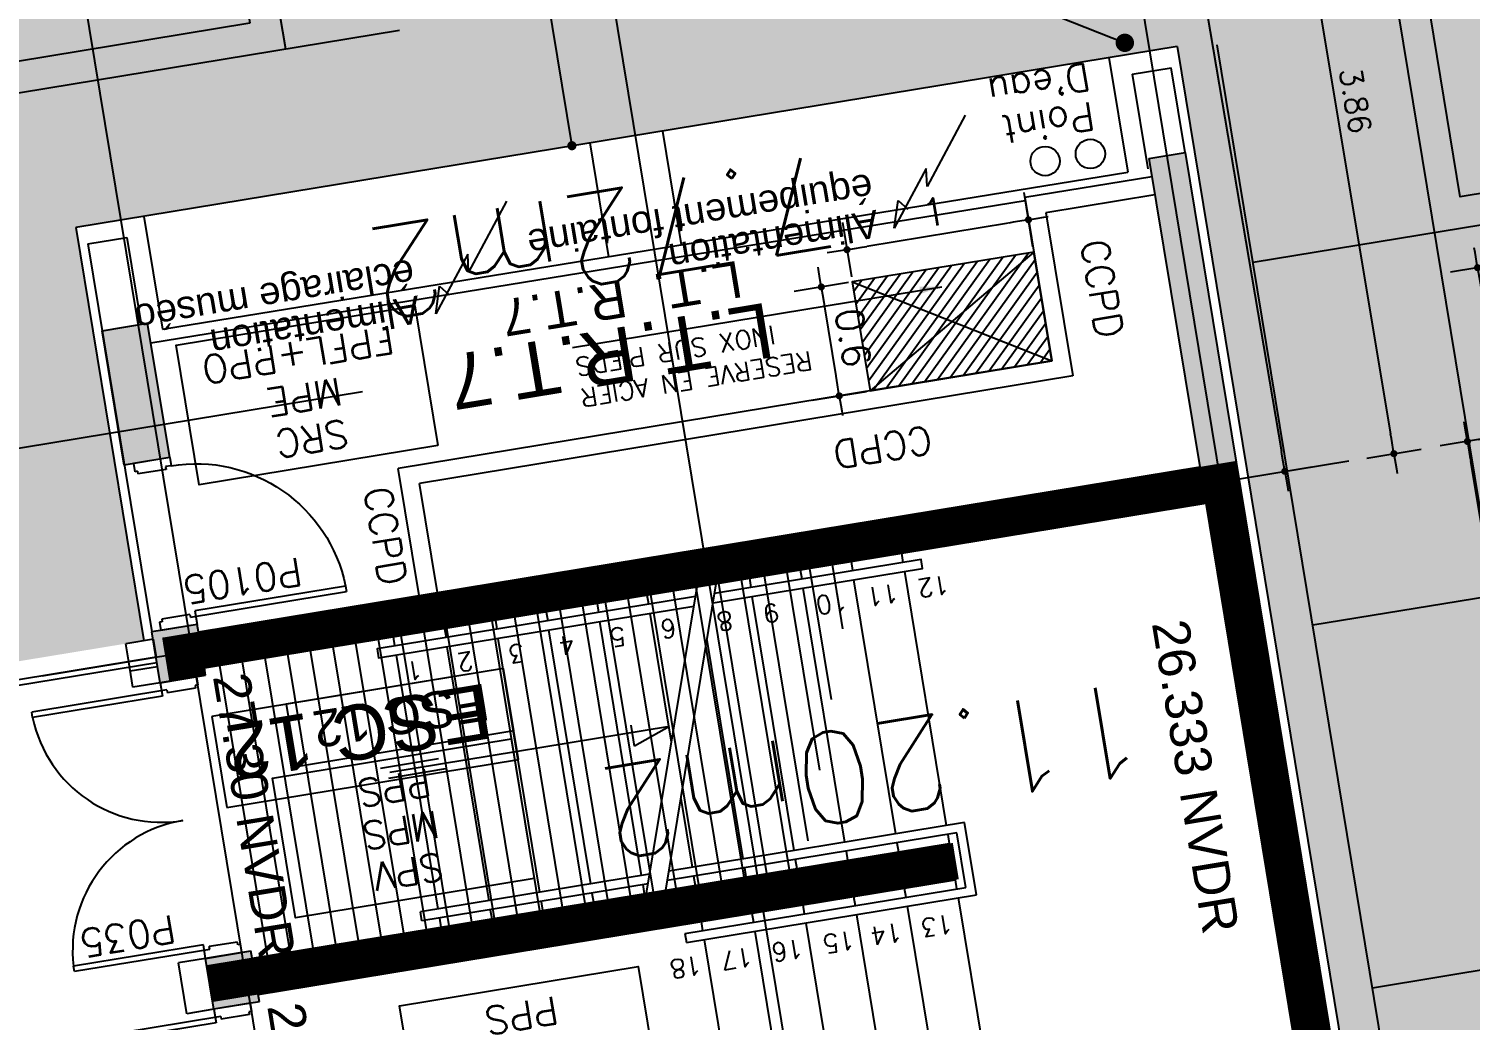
# Model space of a CAD drawing. Header units: millimetres. Extents: x 33240 to 33395, y 51607 to 51720.
# Drawn here: x 33273.2 to 33281.03, y 51672.06 to 51677.45 of the extents above; entities that cross this region are included whole.
import ezdxf
from ezdxf.enums import TextEntityAlignment as Align

# ---------------------------------------------------------------- set-up
doc = ezdxf.new("R2010")
doc.units = ezdxf.units.MM
doc.header["$LTSCALE"] = 0.3
doc.header["$MEASUREMENT"] = 0
doc.header["$PDMODE"] = 34
doc.header["$PDSIZE"] = 0.3
doc.linetypes.add('ACAD_ISO04W100', pattern=[30, 24, -3, 0, -3])
doc.linetypes.add('ACAD_ISO08W100', pattern=[36, 24, -3, 6, -3])
doc.layers.get('0').update_dxf_attribs({"linetype": 'CONTINUOUS'})
doc.layers.get('DEFPOINTS').update_dxf_attribs({"linetype": 'CONTINUOUS'})
for name, color, linetype in [('00-TRAMES-BAT', 7, 'ACAD_ISO08W100'), ('01-TREMIE-ESCAL-ASC', 4, 'CONTINUOUS'), ('02-MURS-PORTEUR', 1, 'CONTINUOUS'), ('05-MEN-EXT', 142, 'CONTINUOUS'), ('05-MEN-EXT-NUM', 3, 'CONTINUOUS'), ('07-REVT-SOL', 8, 'CONTINUOUS'), ('08-EQUI-TECHNIQUE', 117, 'CONTINUOUS'), ('09-COT-EXT', 4, 'CONTINUOUS'), ('09-COT-MEUBLE-01', 4, 'CONTINUOUS'), ('10-ANN-ALTITUDE', 152, 'CONTINUOUS'), ('10-ANN-NOMENCLATURE', 3, 'CONTINUOUS'), ('10-ANN-NOMPIECE', 3, 'CONTINUOUS'), ('10-ANN-NOMPIECE-CODE', 171, 'CONTINUOUS'), ('10-ANN-REPCOUPE', 1, 'CONTINUOUS'), ('10-ANN-SURF', 62, 'CONTINUOUS'), ('10-ANN-TEXTE', 3, 'CONTINUOUS'), ('10-ANN-TEXTE-MEUBLE', 3, 'CONTINUOUS'), ('11-RES-EPO', 163, 'CONTINUOUS'), ('11-RES-ISOL-FEU', 2, 'CONTINUOUS'), ('14-HACH-MURS', 253, 'CONTINUOUS'), ('15-PLAF-TECHN-TEMPORAIRE', 113, 'CONTINUOUS')]:
    doc.layers.add(name, color=color, linetype=linetype)
doc.styles.add('ANN', font='romans.shx')
doc.styles.add('COT', font='romans.shx')
doc.styles.add('NDP', font='ARIAL.TTF')
doc.styles.add('NIV', font='ARIAL.TTF', dxfattribs={"height": 0.2})
doc.styles.add('ROMANS', font='romans.shx', dxfattribs={"height": 0.2})
doc.styles.add('SURF', font='romans.shx', dxfattribs={"height": 0.5})
doc.dimstyles.new('COT-MEUBLE-50eme', dxfattribs={"dimtxt": 0.12, "dimasz": 0.11, "dimexe": 0, "dimexo": 0, "dimgap": 0.05, "dimtad": 1, "dimzin": 4, "dimdsep": 46, "dimtxsty": 'COT', "dimblk1": 'COTBLOC', "dimblk2": 'COTBLOC', "dimsah": 1, "dimcen": -0.1, "dimse1": 1, "dimse2": 1, "dimadec": 0, "dimazin": 0, "dimtfac": 1, "dimtmove": 2, "dimatfit": 3, "dimldrblk": 'COTBLOC', "dimfxl": 1, "dimtolj": 1, "dimarcsym": 0})
doc.dimstyles.new('COTEXT', dxfattribs={"dimtxt": 0.15, "dimasz": 0.11, "dimexe": 0, "dimexo": 0, "dimgap": 0.05, "dimtad": 1, "dimdec": 3, "dimdsep": 46, "dimtxsty": 'COT', "dimblk1": 'COTBLOC', "dimblk2": 'COTBLOC', "dimsah": 1, "dimcen": -0.1, "dimse1": 1, "dimse2": 1, "dimadec": 0, "dimazin": 0, "dimtfac": 1, "dimtdec": 3, "dimtmove": 2, "dimatfit": 3, "dimldrblk": 'COTBLOC', "dimfxl": 1, "dimtolj": 1, "dimarcsym": 0})

# ---------------------------------------------------------------- blocks, each defined once
blk = doc.blocks.new('COTBLOC')
for p, q in [((0, -1.3608), (0, 1.3608)), ((-0.76, 0), (-0.99, 0)), ((0, 0), (-0.76, 0)), ((0, 0), (0.76, 0)), ((0.76, 0), (0.99, 0))]:
    blk.add_line(p, q)
at = {"const_width": 0.15}
blk.add_lwpolyline([(-0.1, 0, 1), (0.1, 0, 1)], format="xyb", close=True, dxfattribs=at)
blk = doc.blocks.new('*D57')
at = {"layer": '09-COT-EXT', "color": 0, "lineweight": -2}
blk.add_line((33269.5844, 51673.2148), (33272.002, 51658.5325), dxfattribs=at)
at = {"layer": 'DEFPOINTS', "color": 0}
for p in [(33273.9874, 51674.0513), (33276.4408, 51659.1519), (33272.0199, 51658.4239)]:
    blk.add_point(p, dxfattribs=at)
at = {"layer": '09-COT-EXT', "color": 0, "lineweight": -2, "xscale": 0.11, "yscale": 0.11, "zscale": 0.11}
for p, rotation in [((33269.5665, 51673.3233), 99.35059234257548), ((33272.0199, 51658.4239), 279.3505923425755)]:
    blk.add_blockref('COTBLOC', p, dxfattribs=dict(at, rotation=rotation))
at = {"layer": '09-COT-EXT', "color": 0, "insert": (33270.9166, 51665.8939), "char_height": 0.15, "attachment_point": 5, "rotation": 279.35059, "style": 'COT'}
blk.add_mtext('\\A1;15.1', dxfattribs=at)
blk = doc.blocks.new('MVP14')
for p, q in [((0.045, 0.715), (0.075, 0.715)), ((0.045, -0.03), (0.045, 0.715)), ((0.075, 0), (0.075, 0.715)), ((1.445, 0.715), (1.475, 0.715)), ((1.445, 0), (1.445, 0.715)), ((1.475, -0.03), (1.475, 0.715)), ((0, -0.2), (0, 0)), ((0, 0), (0.075, 0)), ((1.52, 0), (1.445, 0)), ((1.52, -0.2), (1.52, 0)), ((0.045, -0.03), (0.06, -0.03)), ((0.06, -0.185), (0.06, -0.03)), ((1.475, -0.03), (1.46, -0.03)), ((1.46, -0.185), (1.46, -0.03)), ((0, -0.2), (0.045, -0.2)), ((0.045, -0.2), (0.045, -0.185)), ((0.045, -0.185), (0.06, -0.185)), ((1.475, -0.185), (1.46, -0.185)), ((1.475, -0.2), (1.475, -0.185)), ((1.52, -0.2), (1.475, -0.2))]:
    blk.add_line(p, q)
for centre, start, end in [((0.045, 0.0006), 359.94954, 87.5953), ((1.475, 0.0006), 92.4047, 180.05046)]:
    blk.add_arc(centre, 0.715, start, end)
blk = doc.blocks.new('SMP2')
blk.add_lwpolyline([(-1.315, 0), (0, 0), (0, -0.77), (-1.315, -0.77)], close=True)
at = {"style": 'ROMANS'}
for tag, p in [('SOLS', (-0.6457, -0.1475)), ('PAROIS', (-0.6429, -0.3769)), ('FAUX-PLAFONDS', (-0.6457, -0.6095))]:
    blk.add_attdef(tag, text='', height=0.15, dxfattribs=at).set_placement(p, align=Align.MIDDLE)
blk = doc.blocks.new('MVP8')
for p, q in [((0.045, -0.03), (0.045, 0.83)), ((0.075, 0.83), (0.045, 0.83)), ((0.075, 0.83), (0.075, 0)), ((0.075, 0), (0, 0)), ((0, 0), (0, -0.2)), ((0.92, 0), (0.875, 0)), ((0.875, 0), (0.875, -0.03)), ((0.92, 0), (0.92, -0.2)), ((0.06, -0.03), (0.045, -0.03)), ((0.06, -0.03), (0.06, -0.185)), ((0.86, -0.03), (0.86, -0.185)), ((0.875, -0.03), (0.86, -0.03)), ((0.045, -0.2), (0, -0.2)), ((0.06, -0.185), (0.045, -0.185)), ((0.045, -0.185), (0.045, -0.2)), ((0.875, -0.185), (0.86, -0.185)), ((0.875, -0.185), (0.875, -0.2)), ((0.92, -0.2), (0.875, -0.2))]:
    blk.add_line(p, q)
for centre, end in [((0.075, 0), 0), ((0.045, 0), 87.92862)]:
    blk.add_arc(centre, 0.83, 0, end)
blk = doc.blocks.new('*D58')
at = {"layer": '08-EQUI-TECHNIQUE', "color": 0, "lineweight": -2}
blk.add_line((33277.5235, 51675.9409), (33277.5852, 51675.566), dxfattribs=at)
at = {"layer": 'DEFPOINTS', "color": 0}
for p in [(33277.6739, 51676.0772), (33277.6031, 51675.4574), (33277.7714, 51675.4851)]:
    blk.add_point(p, dxfattribs=at)
at = {"layer": '08-EQUI-TECHNIQUE', "color": 0, "lineweight": -2, "xscale": 0.11, "yscale": 0.11, "zscale": 0.11}
for p, rotation in [((33277.5056, 51676.0494), 99.35057367205088), ((33277.6031, 51675.4574), 279.3505736720509)]:
    blk.add_blockref('COTBLOC', p, dxfattribs=dict(at, rotation=rotation))
at = {"layer": '08-EQUI-TECHNIQUE', "color": 0, "insert": (33277.6777, 51675.7737), "char_height": 0.15, "attachment_point": 5, "rotation": 279.35057, "style": 'COT'}
blk.add_mtext('\\A1;0.6', dxfattribs=at)
blk = doc.blocks.new('*D59')
at = {"layer": '08-EQUI-TECHNIQUE', "color": 0, "lineweight": -2}
blk.add_line((33278.5233, 51676.3969), (33277.7536, 51676.2702), dxfattribs=at)
at = {"layer": 'DEFPOINTS', "color": 0}
for p in [(33277.6451, 51676.2523), (33278.6606, 51676.2396), (33277.6739, 51676.0772)]:
    blk.add_point(p, dxfattribs=at)
at = {"layer": '08-EQUI-TECHNIQUE', "color": 0, "lineweight": -2, "xscale": 0.11, "yscale": 0.11, "zscale": 0.11}
for p, rotation in [((33278.6318, 51676.4148), 9.350573672050846), ((33277.6451, 51676.2523), 189.3505736720509)]:
    blk.add_blockref('COTBLOC', p, dxfattribs=dict(at, rotation=rotation))
at = {"layer": '08-EQUI-TECHNIQUE', "color": 0, "insert": (33278.1181, 51676.4569), "char_height": 0.15, "attachment_point": 5, "rotation": 9.35057, "style": 'COT'}
blk.add_mtext('\\A1;1', dxfattribs=at)
blk = doc.blocks.new('*D217')
at = {"layer": '09-COT-MEUBLE-01', "color": 0, "lineweight": -2, "ltscale": 10}
blk.add_line((33278.8996, 51681.6803), (33280.0068, 51675.1554), dxfattribs=at)
at = {"layer": 'DEFPOINTS', "color": 0, "ltscale": 10}
for p in [(33279.8871, 51681.9594), (33281.0311, 51675.2176), (33280.0252, 51675.0469)]:
    blk.add_point(p, dxfattribs=at)
at = {"layer": '09-COT-MEUBLE-01', "color": 0, "lineweight": -2, "ltscale": 10, "xscale": 0.11, "yscale": 0.11, "zscale": 0.11}
for p, rotation in [((33278.8812, 51681.7887), 99.63089718197382), ((33280.0252, 51675.0469), 279.6308971819738)]:
    blk.add_blockref('COTBLOC', p, dxfattribs=dict(at, rotation=rotation))
at = {"layer": '09-COT-MEUBLE-01', "color": 0, "ltscale": 10, "insert": (33279.5617, 51678.4362), "char_height": 0.12, "attachment_point": 5, "rotation": 279.6309, "style": 'COT'}
blk.add_mtext('\\A1;6.85', dxfattribs=at)
blk = doc.blocks.new('*D218')
at = {"layer": '09-COT-MEUBLE-01', "color": 0, "lineweight": -2, "ltscale": 10}
blk.add_line((33280.0015, 51678.8383), (33280.5999, 51675.2512), dxfattribs=at)
at = {"layer": 'DEFPOINTS', "color": 0, "ltscale": 10}
for p in [(33281.306, 51679.1675), (33281.9407, 51675.3634), (33280.618, 51675.1427)]:
    blk.add_point(p, dxfattribs=at)
at = {"layer": '09-COT-MEUBLE-01', "color": 0, "lineweight": -2, "ltscale": 10, "xscale": 0.11, "yscale": 0.11, "zscale": 0.11}
for p, rotation in [((33279.9834, 51678.9468), 99.4716292180381), ((33280.618, 51675.1427), 279.4716292180381)]:
    blk.add_blockref('COTBLOC', p, dxfattribs=dict(at, rotation=rotation))
at = {"layer": '09-COT-MEUBLE-01', "color": 0, "ltscale": 10, "insert": (33280.4092, 51677.0629), "char_height": 0.12, "attachment_point": 5, "rotation": 279.47163, "style": 'COT'}
blk.add_mtext('\\A1;3.86', dxfattribs=at)
blk = doc.blocks.new('*D219')
at = {"layer": '09-COT-MEUBLE-01', "color": 0, "lineweight": -2, "ltscale": 10}
blk.add_line((33281.0911, 51676.0459), (33281.2065, 51675.3536), dxfattribs=at)
at = {"layer": 'DEFPOINTS', "color": 0, "ltscale": 10}
for p in [(33281.073, 51676.1544), (33281.2246, 51675.2451), (33281.2246, 51675.2451)]:
    blk.add_point(p, dxfattribs=at)
at = {"layer": '09-COT-MEUBLE-01', "color": 0, "lineweight": -2, "ltscale": 10, "xscale": 0.11, "yscale": 0.11, "zscale": 0.11}
for p, rotation in [((33281.073, 51676.1544), 99.47162921813819), ((33281.2246, 51675.2451), 279.4716292181382)]:
    blk.add_blockref('COTBLOC', p, dxfattribs=dict(at, rotation=rotation))
at = {"layer": '09-COT-MEUBLE-01', "color": 0, "ltscale": 10, "insert": (33281.2573, 51675.7179), "char_height": 0.12, "attachment_point": 5, "rotation": 279.47163, "style": 'COT'}
blk.add_mtext('\\A1;.92', dxfattribs=at)
blk = doc.blocks.new('*D221')
at = {"layer": '09-COT-MEUBLE-01', "color": 0, "lineweight": -2, "ltscale": 10}
blk.add_line((33281.2873, 51673.5946), (33281.036, 51675.1007), dxfattribs=at)
at = {"layer": 'DEFPOINTS', "color": 0, "ltscale": 10}
for p in [(33281.7493, 51675.3313), (33281.0179, 51675.2092), (33282.0368, 51673.6081)]:
    blk.add_point(p, dxfattribs=at)
at = {"layer": '09-COT-MEUBLE-01', "color": 0, "lineweight": -2, "ltscale": 10, "xscale": 0.11, "yscale": 0.11, "zscale": 0.11}
for p, rotation in [((33281.0179, 51675.2092), 99.47162921810512), ((33281.3054, 51673.4861), 279.4716292181051)]:
    blk.add_blockref('COTBLOC', p, dxfattribs=dict(at, rotation=rotation))
at = {"layer": '09-COT-MEUBLE-01', "color": 0, "ltscale": 10, "insert": (33281.2701, 51674.3658), "char_height": 0.12, "attachment_point": 5, "rotation": 279.47163, "style": 'COT'}
blk.add_mtext('\\A1;1.75', dxfattribs=at)

msp = doc.modelspace()

# ---------------------------------------------------------------- hatches: boundary and pattern name
at = {"layer": '07-REVT-SOL'}
h = msp.add_hatch(dxfattribs=at)
h.set_pattern_fill('CROSS', color=30, style=0)
h.set_pattern_definition([(189.35057367, (57785.36794, 108093.83487), (-0.2060594638, -0.2872968802), [0.125, -0.375]), (279.35057367, (57785.29612, 108093.88639), (0.2872968802, -0.2060594638), [0.125, -0.375])])
edge = h.paths.add_edge_path()
edge.add_line((33283.3783, 51687.0822), (33282.6443, 51691.5402))
edge.add_line((33282.6443, 51691.5402), (33270.1624, 51689.4848))
edge.add_line((33270.1624, 51689.4848), (33272.7213, 51673.9442))
edge.add_line((33272.7213, 51673.9442), (33273.8232, 51674.1256))
edge.add_line((33273.8232, 51674.1256), (33273.4532, 51676.3726))
edge.add_line((33273.4532, 51676.3726), (33279.4392, 51677.3582))
edge.add_line((33279.4392, 51677.3582), (33280.4429, 51671.2631))
edge.add_line((33280.4429, 51671.2631), (33280.6933, 51669.7425))
edge.add_line((33280.6933, 51669.7425), (33287.1828, 51670.8111))
edge.add_arc((33295.4983, 51677.4321), 10.6295, 146.69633, 218.5278, ccw=False)
edge.add_line((33286.6145, 51683.2685), (33287.3226, 51684.3289))
edge.add_line((33287.3226, 51684.3289), (33288.3032, 51685.5277))
edge.add_line((33288.3032, 51685.5277), (33286.1987, 51687.5466))
edge.add_line((33286.1987, 51687.5466), (33283.3783, 51687.0822))
h = msp.add_hatch(dxfattribs=at)
h.set_pattern_fill('ANSI31', color=83, angle=45, style=0)
h.set_pattern_definition([(279.35057367, (57785.36794, 108093.83487), (0.123339086, 0.02030935411), [])])
h.paths.add_polyline_path([(33277.4096, 51672.8919), (33277.6841, 51674.5586), (33274.1517, 51673.9769), (33274.4116, 51672.3982)])
at = {"layer": '08-EQUI-TECHNIQUE'}
h = msp.add_hatch(dxfattribs=at)
h.set_pattern_fill('ANSI31', color=256, scale=0.4, style=0)
h.set_pattern_definition([(234.35057367, (0, 0), (0.040629914447, -0.02914120883), [])])
h.paths.add_polyline_path([(33278.6606, 51676.2396), (33277.6739, 51676.0772), (33277.7714, 51675.4851), (33278.7581, 51675.6476)])
at = {"layer": '14-HACH-MURS', "ltscale": 10}
h = msp.add_hatch(color=256, dxfattribs=at)
h.paths.add_polyline_path([(33274.7565, 51668.7649), (33280.6439, 51669.7344), (33280.5593, 51670.2485), (33280.3619, 51670.216), (33280.4303, 51669.8006), (33274.987, 51668.9042), (33274.7366, 51670.4248), (33280.18, 51671.3211), (33280.1962, 51671.2224), (33280.3936, 51671.2549), (33279.4837, 51676.7805), (33279.2864, 51676.748), (33279.5626, 51675.0706), (33274.1192, 51674.1743), (33274.1127, 51674.2138), (33273.866, 51674.1731), (33273.9115, 51673.8969), (33274.1582, 51673.9375), (33274.1517, 51673.9769), (33279.5951, 51674.8733), (33280.1475, 51671.5184), (33274.7041, 51670.6221), (33274.6976, 51670.6616), (33274.4509, 51670.621)])
h.paths.add_polyline_path([(33274.7728, 51668.6663), (33280.6602, 51669.6357), (33280.6439, 51669.7344), (33274.7565, 51668.7649)])
h.paths.add_polyline_path([(33274.204, 51672.1208), (33274.4506, 51672.1614), (33274.4441, 51672.2009), (33278.2331, 51672.8248), (33278.2006, 51673.0221), (33274.4116, 51672.3982), (33274.165, 51672.3576)], flags=17)
h.paths.add_polyline_path([(33274.165, 51672.3576), (33274.4116, 51672.3982), (33274.4051, 51672.4377), (33274.1585, 51672.3971)], flags=17)
h = msp.add_hatch(color=256, dxfattribs=at)
h.paths.add_polyline_path([(33273.7165, 51675.0809), (33273.9632, 51675.1215), (33273.843, 51675.8517), (33273.5963, 51675.8111)])
h.paths.add_polyline_path([(33275.3232, 51676.2846), (33273.7105, 51676.0155), (33273.7586, 51675.7271), (33275.3714, 51675.9962)], flags=9)

# ---------------------------------------------------------------- linework, layer by layer
at = {"layer": '00-TRAMES-BAT'}
for p, q in [((33285.5336, 51639.4242), (33276.2655, 51695.7092)), ((33282.6404, 51639.5559), (33273.4698, 51695.2488)), ((33279.8447, 51639.0955), (33270.6741, 51694.7885)), ((33376.282, 51690.8954), (33271.126, 51673.5801))]:
    msp.add_line(p, q, dxfattribs=at)
at = {"layer": '01-TREMIE-ESCAL-ASC'}
for p, q in [((33279.4392, 51677.3582), (33273.4532, 51676.3726)), ((33279.4392, 51677.3582), (33280.4429, 51671.2631)), ((33279.0692, 51677.2973), (33279.172, 51676.6734)), ((33279.1956, 51677.2067), (33279.4078, 51677.2416)), ((33279.1956, 51677.2067), (33279.2805, 51676.6913)), ((33279.4837, 51676.7805), (33279.4078, 51677.2416)), ((33276.6421, 51676.8977), (33276.744, 51676.2789)), ((33276.2474, 51676.8327), (33276.3493, 51676.2139)), ((33273.9241, 51675.8207), (33279.172, 51676.6734)), ((33279.3026, 51676.6494), (33278.6119, 51676.5356)), ((33273.8603, 51675.7465), (33278.6146, 51676.5191)), ((33278.6119, 51676.5356), (33278.7581, 51675.6476)), ((33279.3188, 51676.5507), (33278.7268, 51676.4532)), ((33273.8232, 51676.4335), (33273.9241, 51675.8207)), ((33278.7268, 51676.4532), (33278.873, 51675.5652)), ((33273.4532, 51676.3726), (33273.8232, 51674.1255)), ((33273.5184, 51676.2842), (33273.7305, 51676.3192)), ((33273.7305, 51676.3192), (33273.8084, 51675.846)), ((33273.5184, 51676.2842), (33273.866, 51674.1731)), ((33278.7581, 51675.6476), (33275.206, 51675.0627)), ((33278.873, 51675.5652), (33275.3209, 51674.9803)), ((33275.3197, 51674.372), (33275.206, 51675.0627)), ((33275.4184, 51674.3882), (33275.3209, 51674.9803)), ((33277.9407, 51674.6009), (33277.9488, 51674.5515)), ((33277.6677, 51674.5559), (33277.6758, 51674.5066)), ((33277.1151, 51674.4649), (33277.1232, 51674.4156)), ((33277.3914, 51674.5104), (33277.3995, 51674.4611)), ((33277.6806, 51674.4567), (33277.9081, 51673.0753)), ((33277.9569, 51674.5022), (33278.1844, 51673.1208)), ((33276.5674, 51674.3241), (33276.5593, 51674.3734)), ((33277.1281, 51674.3657), (33277.3555, 51672.9843)), ((33277.4043, 51674.4112), (33277.6318, 51673.0298)), ((33276.01, 51674.2829), (33276.0181, 51674.2336)), ((33276.2863, 51674.3284), (33276.2944, 51674.2791)), ((33275.7337, 51674.2374), (33275.7418, 51674.1881)), ((33276.2992, 51674.2292), (33276.5267, 51672.8478)), ((33276.6908, 51673.5743), (33276.5755, 51674.2747)), ((33275.1779, 51674.1459), (33275.186, 51674.0966)), ((33275.4574, 51674.192), (33275.4655, 51674.1426)), ((33275.7467, 51674.1382), (33275.9741, 51672.7568)), ((33276.0229, 51674.1837), (33276.2504, 51672.8023)), ((33276.8834, 51674.1282), (33277.0793, 51672.9388)), ((33275.1941, 51674.0473), (33275.4216, 51672.6659)), ((33275.4704, 51674.0927), (33275.6979, 51672.7113)), ((33276.4901, 51673.5525), (33276.4713, 51673.6663)), ((33276.6803, 51673.6586), (33276.4901, 51673.5525)), ((33276.7415, 51673.2666), (33276.803, 51672.8933)), ((33278.2837, 51673.1371), (33276.6766, 51672.8725)), ((33278.3487, 51672.7425), (33278.2837, 51673.1371)), ((33278.2425, 51673.0797), (33276.668, 51672.8204)), ((33277.9162, 51673.026), (33277.9243, 51672.9766)), ((33278.1925, 51673.0714), (33278.2006, 51673.0221)), ((33278.2912, 51672.7837), (33278.2425, 51673.0797)), ((33277.6399, 51672.9805), (33277.6481, 51672.9311)), ((33277.0874, 51672.8895), (33277.0955, 51672.8401)), ((33277.3637, 51672.935), (33277.3718, 51672.8856)), ((33276.5348, 51672.7985), (33276.5429, 51672.7492)), ((33276.8111, 51672.844), (33276.8192, 51672.7946)), ((33278.2331, 51672.8248), (33278.2412, 51672.7754)), ((33276.2585, 51672.753), (33276.2667, 51672.7037)), ((33276.7644, 51672.5323), (33278.2912, 51672.7837)), ((33276.7726, 51672.4829), (33278.3487, 51672.7425)), ((33277.6806, 51672.7338), (33277.6887, 51672.6844)), ((33277.9568, 51672.7793), (33277.965, 51672.7299)), ((33278.2494, 51672.7261), (33278.4768, 51671.3447)), ((33275.3343, 51672.6008), (33275.3262, 51672.6501)), ((33275.706, 51672.662), (33275.7141, 51672.6127)), ((33275.9823, 51672.7075), (33275.9904, 51672.6582)), ((33277.128, 51672.6428), (33277.1361, 51672.5935)), ((33277.4043, 51672.6883), (33277.4124, 51672.639)), ((33277.6968, 51672.6351), (33277.9243, 51671.2537)), ((33277.9731, 51672.6806), (33278.2005, 51671.2992)), ((33275.4297, 51672.6165), (33275.4378, 51672.5672)), ((33276.8517, 51672.5973), (33276.8598, 51672.548)), ((33277.4205, 51672.5896), (33277.648, 51671.2082)), ((33276.7644, 51672.5323), (33276.7726, 51672.4829)), ((33276.868, 51672.4986), (33277.0954, 51671.1172)), ((33277.1442, 51672.5441), (33277.3717, 51671.1627))]:
    msp.add_line(p, q, dxfattribs=at)
at = {"layer": '01-TREMIE-ESCAL-ASC', "linetype": 'ACAD_ISO04W100'}
for p, q in [((33276.5553, 51672.7512), (33276.8298, 51674.4179)), ((33276.6594, 51672.7683), (33276.9339, 51674.4351)), ((33276.6803, 51673.6586), (33275.1591, 51673.4081)), ((33275.4252, 51673.4823), (33275.109, 51673.4302)), ((33275.4621, 51673.4276), (33275.1531, 51673.3767))]:
    msp.add_line(p, q, dxfattribs=at)
at = {"layer": '01-TREMIE-ESCAL-ASC'}
for points in [[(33276.9168, 51674.3309), (33278.0556, 51674.5184), (33278.0475, 51674.5678), (33276.9254, 51674.383)], [(33276.8212, 51674.3658), (33275.0906, 51674.0809), (33275.0987, 51674.0315), (33276.8126, 51674.3138)], [(33276.5724, 51672.8554), (33275.3262, 51672.6501)], [(33276.5638, 51672.8033), (33275.3343, 51672.6008)]]:
    msp.add_lwpolyline(points, dxfattribs=at)
at = {"layer": '02-MURS-PORTEUR'}
for p, q in [((33279.2864, 51676.748), (33279.4837, 51676.7805)), ((33279.2864, 51676.748), (33279.5626, 51675.0706)), ((33279.4837, 51676.7805), (33280.3936, 51671.2549)), ((33273.5963, 51675.8111), (33273.843, 51675.8517)), ((33273.9632, 51675.1215), (33273.843, 51675.8517)), ((33273.7165, 51675.0809), (33273.5963, 51675.8111)), ((33273.9632, 51675.1215), (33273.7165, 51675.0809)), ((33274.1192, 51674.1743), (33279.5626, 51675.0706)), ((33274.1517, 51673.9769), (33279.5951, 51674.8733)), ((33279.5951, 51674.8733), (33280.1475, 51671.5184)), ((33274.1127, 51674.2138), (33273.866, 51674.1731)), ((33274.1192, 51674.1743), (33274.1127, 51674.2138)), ((33273.9115, 51673.8969), (33273.866, 51674.1731)), ((33274.1582, 51673.9375), (33274.1517, 51673.9769)), ((33273.9115, 51673.8969), (33274.1582, 51673.9375)), ((33274.4116, 51672.3982), (33278.2006, 51673.0221)), ((33278.2006, 51673.0221), (33278.2331, 51672.8248)), ((33274.4441, 51672.2009), (33278.2331, 51672.8248)), ((33274.165, 51672.3576), (33275.0331, 51672.5005)), ((33274.1585, 51672.3971), (33274.4051, 51672.4377)), ((33274.4116, 51672.3982), (33274.4051, 51672.4377)), ((33274.204, 51672.1208), (33274.1585, 51672.3971)), ((33274.4506, 51672.1614), (33274.4441, 51672.2009)), ((33274.4506, 51672.1614), (33274.204, 51672.1208))]:
    msp.add_line(p, q, dxfattribs=at)
at = {"layer": '05-MEN-EXT'}
for p, q in [((33273.8757, 51674.1341), (33273.7245, 51674.1092)), ((33273.8725, 51674.1337), (33273.8888, 51674.035)), ((33273.7407, 51674.0107), (33273.7245, 51674.1092)), ((33273.8936, 51674.0054), (33272.7129, 51673.811)), ((33273.8888, 51674.035), (33272.7376, 51673.8455)), ((33273.7635, 51673.8725), (33273.7407, 51674.0106)), ((33273.7489, 51673.9613), (33273.8969, 51673.9857)), ((33273.9115, 51673.8969), (33273.7635, 51673.8725)), ((33274.1585, 51672.3971), (33274.0105, 51672.3727)), ((33274.0559, 51672.0964), (33274.0105, 51672.3727)), ((33274.204, 51672.1208), (33274.0559, 51672.0964))]:
    msp.add_line(p, q, dxfattribs=at)
at = {"layer": '08-EQUI-TECHNIQUE'}
for p, q in [((33278.6606, 51676.2396), (33277.7714, 51675.4851)), ((33276.1534, 51675.7206), (33278.1606, 51676.0511)), ((33277.6739, 51676.0772), (33278.7581, 51675.6476))]:
    msp.add_line(p, q, dxfattribs=at)
msp.add_lwpolyline([(33278.6606, 51676.2396), (33277.6739, 51676.0772), (33277.7714, 51675.4851), (33278.7581, 51675.6476)], close=True, dxfattribs=at)
msp.add_solid([(33278.0454, 51676.0118), (33278.0389, 51676.0513), (33278.1606, 51676.0511)], dxfattribs=at)
at = {"layer": '10-ANN-NOMENCLATURE'}
for p, q in [((33275.7778, 51673.9748), (33274.192, 51673.7137)), ((33275.8595, 51673.4785), (33275.7778, 51673.9748)), ((33274.192, 51673.7137), (33274.2738, 51673.2174)), ((33274.2738, 51673.2174), (33275.8595, 51673.4785))]:
    msp.add_line(p, q, dxfattribs=at)
at = {"layer": '10-ANN-NOMPIECE'}
for p, q in [((33275.7778, 51673.9748), (33274.5962, 51673.7802)), ((33275.8335, 51673.6365), (33275.7778, 51673.9748)), ((33274.5962, 51673.7802), (33274.6519, 51673.4419)), ((33274.6519, 51673.4419), (33275.8335, 51673.6365))]:
    msp.add_line(p, q, dxfattribs=at)
at = {"layer": '10-ANN-REPCOUPE'}
msp.add_line((33275.0121, 51675.4787), (33268.498, 51674.4061), dxfattribs=at)
at = {"layer": '10-ANN-TEXTE'}
for p, q in [((33275.8711, 51678.5093), (33276.1496, 51676.8179)), ((33278.2588, 51677.7353), (33279.1555, 51677.3775))]:
    msp.add_line(p, q, dxfattribs=at)
for points, const_width in [([(33279.1305, 51677.3775, 1), (33279.1805, 51677.3775, 1)], 0.05), ([(33276.1377, 51676.8139, -1), (33276.1614, 51676.8219, -1)], 0.025)]:
    msp.add_lwpolyline(points, format="xyb", close=True, dxfattribs=dict(at, const_width=const_width))
at = {"layer": '10-ANN-TEXTE-MEUBLE', "ltscale": 0.8}
for p, q in [((33278.2874, 51676.9831), (33278.0804, 51676.5967)), ((33278.0758, 51676.694), (33277.9023, 51676.37)), ((33278.0804, 51676.5967), (33278.0758, 51676.694)), ((33275.7949, 51676.517), (33275.5879, 51676.1305)), ((33277.9023, 51676.37), (33277.923, 51676.5204)), ((33277.923, 51676.5204), (33277.975, 51676.4724)), ((33275.5832, 51676.2278), (33275.4097, 51675.9039)), ((33275.5879, 51676.1305), (33275.5832, 51676.2278)), ((33275.4097, 51675.9039), (33275.4305, 51676.0543)), ((33275.4305, 51676.0543), (33275.4824, 51676.0062))]:
    msp.add_line(p, q, dxfattribs=at)
at = {"layer": '11-RES-EPO'}
for centre in [(33278.7218, 51676.7339), (33278.7218, 51676.7339), (33278.7218, 51676.7339), (33278.9682, 51676.7731), (33278.9682, 51676.7731)]:
    msp.add_circle(centre, 0.0798, dxfattribs=at)
at = {"layer": '11-RES-ISOL-FEU', "linetype": 'ACAD_ISO04W100', "const_width": 0.2}
for points in [[(33274.5989, 51670.6453), (33274.6217, 51670.5072), (33280.2624, 51671.436), (33279.6775, 51674.9882), (33274.0368, 51674.0594), (33274.0595, 51673.9212)], [(33278.2366, 51672.9267), (33274.1812, 51672.2589)]]:
    msp.add_lwpolyline(points, dxfattribs=at)
at = {"layer": '15-PLAF-TECHN-TEMPORAIRE', "color": 8, "linetype": 'ACAD_ISO04W100'}
for p, q in [((33281.814, 51670.4247), (33278.5645, 51690.1589)), ((33274.5939, 51677.3435), (33272.6442, 51689.1841)), ((33284.1908, 51678.9238), (33272.6205, 51677.0186)), ((33280.8273, 51670.2622), (33279.5275, 51678.1559)), ((33284.0794, 51676.8785), (33279.8524, 51676.1825)), ((33284.3641, 51674.8985), (33280.1774, 51674.2091)), ((33285.0046, 51672.977), (33280.5023, 51672.2356))]:
    msp.add_line(p, q, dxfattribs=at)
at = {"layer": '15-PLAF-TECHN-TEMPORAIRE', "ltscale": 10}
for points in [[(33274.3985, 51677.4837), (33272.7606, 51677.2139), (33272.4909, 51678.8519), (33274.1288, 51679.1216)], [(33282.6172, 51676.81), (33280.9793, 51676.5403), (33280.7095, 51678.1783), (33282.3475, 51678.448)]]:
    msp.add_lwpolyline(points, close=True, dxfattribs=at)
at = {"layer": 'DEFPOINTS'}
msp.add_line((33278.1052, 51673.0064), (33278.125, 51673.0097), dxfattribs=at)

# ---------------------------------------------------------------- block references
at = {"layer": '05-MEN-EXT', "xscale": -1, "rotation": 279.3505852247989}
msp.add_blockref('MVP8', (33274.1126, 51674.2137), dxfattribs=at)
at = {"layer": '05-MEN-EXT', "rotation": 99.3505736686924}
for p in [(33274.1585, 51672.3971), (33274.4509, 51670.621)]:
    msp.add_blockref('MVP14', p, dxfattribs=at)
at = {"layer": '10-ANN-TEXTE', "rotation": 189.350573668281}
for p, values in [((33274.123, 51674.9738), {'SOLS': 'SRC', 'PAROIS': 'MPE', 'FAUX-PLAFONDS': 'FPFL+PPO'}), ((33274.6469, 51672.6186), {'SOLS': 'SPV', 'PAROIS': 'MPS', 'FAUX-PLAFONDS': 'PPS'}), ((33275.3383, 51671.3803), {'SOLS': 'SPV', 'PAROIS': 'MPS', 'FAUX-PLAFONDS': 'PPS'})]:
    msp.add_blockref('SMP2', p, dxfattribs=at).add_auto_attribs(values)

# ---------------------------------------------------------------- texts
at = {"layer": '01-TREMIE-ESCAL-ASC', "color": 3, "style": 'ANN'}
for s, p in [('12', (33278.191, 51674.4831)), ('10', (33277.6384, 51674.3921)), ('11', (33277.9147, 51674.4376)), ('8', (33277.0158, 51674.2896)), ('9', (33277.2663, 51674.3308)), ('6', (33276.709, 51674.248)), ('4', (33276.1564, 51674.157)), ('5', (33276.4327, 51674.2025)), ('2', (33275.6039, 51674.066)), ('3', (33275.8834, 51674.1121)), ('1', (33275.3276, 51674.0205)), ('14', (33277.9348, 51672.5923)), ('13', (33278.2111, 51672.6378)), ('16', (33277.3977, 51672.5039)), ('15', (33277.6773, 51672.5499)), ('18', (33276.8452, 51672.4129)), ('17', (33277.1215, 51672.4584))]:
    msp.add_text(s, height=0.1, rotation=189.35057, dxfattribs=at).set_placement(p)
at = {"layer": '05-MEN-EXT-NUM', "style": 'ANN'}
for s, p in [('P0105', (33274.6685, 51674.5781)), ('P035', (33273.9807, 51672.6352))]:
    msp.add_text(s, height=0.15, rotation=189.35057, dxfattribs=at).set_placement(p)
at = {"layer": '08-EQUI-TECHNIQUE', "style": 'ANN'}
for s, p in [(' INOX SUR PIEDS', (33276.163, 51675.6622)), ('RESERVE EN ACIER', (33276.1908, 51675.4938))]:
    msp.add_text(s, height=0.1, rotation=189.35057, dxfattribs=at).set_placement(p, align=Align.RIGHT)
at = {"layer": '10-ANN-ALTITUDE', "style": 'NIV'}
for s, p in [('26.333 NVDR', (33279.3019, 51674.2207)), ('27.30 NVDR', (33274.1977, 51673.9307)), ('27.30 NVDR', (33274.493, 51672.1372))]:
    msp.add_text(s, height=0.2, rotation=279.35057, dxfattribs=at).set_placement(p)
at = {"layer": '10-ANN-NOMENCLATURE', "style": 'NDP'}
msp.add_text('L.T.', height=0.3, rotation=189.3506, dxfattribs=at).set_placement((33276.8581, 51675.908), align=Align.CENTER)
at = {"layer": '10-ANN-NOMENCLATURE', "color": 171, "style": 'NDP'}
msp.add_text('R.T.7', height=0.3, rotation=189.3506, dxfattribs=at).set_placement((33276.4691, 51675.84))
at = {"layer": '10-ANN-NOMENCLATURE', "style": 'NDP'}
msp.add_text('ESC 12', height=0.3, rotation=189.3506, dxfattribs=at).set_placement((33275.6794, 51673.894))
at = {"layer": '10-ANN-NOMPIECE', "style": 'NDP'}
msp.add_text('L.T.', height=0.2, rotation=189.3506, dxfattribs=at).set_placement((33276.8175, 51676.1548), align=Align.CENTER)
msp.add_text('ESC 12', height=0.2, rotation=189.3506, dxfattribs=at).set_placement((33275.6794, 51673.894))
at = {"layer": '10-ANN-NOMPIECE-CODE', "style": 'NDP'}
msp.add_text('R.T.7', height=0.2, rotation=189.3506, dxfattribs=at).set_placement((33276.4284, 51676.0868))
at = {"layer": '10-ANN-SURF', "style": 'SURF'}
msp.add_text('7.72m2', height=0.5, rotation=189.35057, dxfattribs=at).set_placement((33276.2714, 51676.565), align=Align.CENTER)
msp.add_text('11.20m2', height=0.5, rotation=189.35057, dxfattribs=at).set_placement((33279.2273, 51673.908))
at = {"layer": '10-ANN-TEXTE', "style": 'ANN'}
for rotation, p in [(279.35057, (33278.914, 51676.294)), (189.35057, (33278.0939, 51675.2947)), (279.35057, (33275.0178, 51674.9489))]:
    msp.add_text('CCPD', height=0.15, rotation=rotation, dxfattribs=at).set_placement(p)
at = {"layer": '10-ANN-TEXTE-MEUBLE', "ltscale": 0.8, "style": 'NDP'}
for s, p in [('équipement fontaine', (33277.7714, 51676.6675)), ('Alimentation', (33277.804, 51676.4699)), ('éclairage muséo', (33275.2789, 51676.2014)), ('Alimentation', (33275.3114, 51676.0038))]:
    msp.add_text(s, height=0.15, rotation=189.47161, dxfattribs=at).set_placement(p)
at = {"layer": '11-RES-EPO', "style": 'ANN'}
for s, p in [("D'eau", (33278.6775, 51677.2244)), ('Point', (33278.7267, 51677.015))]:
    msp.add_text(s, height=0.15, rotation=189.35055, dxfattribs=at).set_placement(p, align=Align.CENTER)

# ---------------------------------------------------------------- dimensions: what is measured, and where the dimension line sits
at = {"layer": '08-EQUI-TECHNIQUE'}
for base, p1, p2, angle, picture, middle in [((33277.6451, 51676.2523), (33278.6606, 51676.2396), (33277.6739, 51676.0772), 189.35057, '*D59', (33278.1181, 51676.4569)), ((33277.6031, 51675.4574), (33277.6739, 51676.0772), (33277.7714, 51675.4851), 279.35057, '*D58', (33277.6777, 51675.7737))]:
    dim = msp.add_linear_dim(base=base, p1=p1, p2=p2, angle=angle, dimstyle='COTEXT', dxfattribs=at)
    dim.commit()
    dim.dimension.update_dxf_attribs({"geometry": picture, "text_midpoint": middle})
at = {"layer": '09-COT-EXT'}
dim = msp.add_linear_dim(base=(33272.0199, 51658.4239), p1=(33273.9874, 51674.0513), p2=(33276.4408, 51659.1519), angle=279.35059, dimstyle='COTEXT', dxfattribs=at)
dim.commit()
dim.dimension.update_dxf_attribs({"geometry": '*D57', "text_midpoint": (33270.9166, 51665.8939)})
at = {"layer": '09-COT-MEUBLE-01', "ltscale": 0.8}
dim = msp.add_aligned_dim(p1=(33279.8871, 51681.9594), p2=(33281.0311, 51675.2176), distance=-1.0203, text='6.85', dimstyle='COT-MEUBLE-50eme', dxfattribs=at)
dim.commit()
dim.dimension.update_dxf_attribs({"geometry": '*D217', "text_midpoint": (33279.5617, 51678.4362)})
for p1, p2, distance, picture, middle in [((33281.306, 51679.1675), (33281.9407, 51675.3634), -1.3409, '*D218', (33280.4092, 51677.0629)), ((33281.073, 51676.1544), (33281.2246, 51675.2451), 0, '*D219', (33281.2573, 51675.7179)), ((33282.0368, 51673.6081), (33281.7493, 51675.3313), 0.7415, '*D221', (33281.2701, 51674.3658))]:
    dim = msp.add_aligned_dim(p1=p1, p2=p2, distance=distance, dimstyle='COT-MEUBLE-50eme', dxfattribs=at)
    dim.commit()
    dim.dimension.update_dxf_attribs({"geometry": picture, "text_midpoint": middle})

doc.saveas('drawing.dxf')
